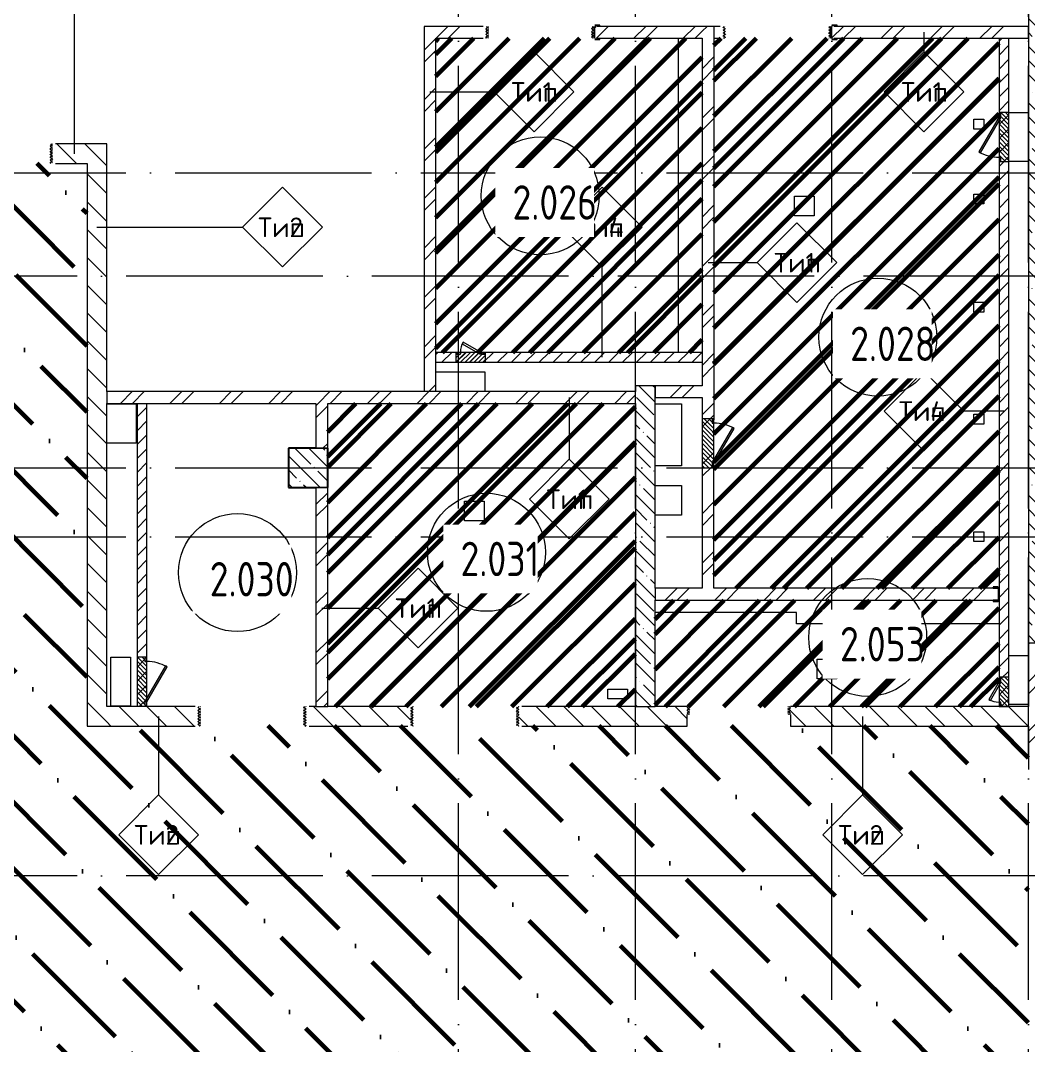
# Model space of a CAD drawing. Header units: millimetres. Extents: x -68946 to 288321, y -402657 to 324925.
# Drawn here: x 154953 to 165209, y -75185 to -64760 of the extents above; entities that cross this region are included whole.
import ezdxf

# ---------------------------------------------------------------- set-up
doc = ezdxf.new("R2010")
doc.units = ezdxf.units.MM
doc.linetypes.add('ADSK_Линия сетки', pattern=[2500, 2000, -250, 0, -250])
for name, color, linetype, lineweight in [('3.4) ПТ-11       4 вып', 150, 'Continuous', 60), ('3.4) ПТ-2.15    4 вып', 200, 'Continuous', 60), ('4.4) Обесп. ЧНП-8 4 вып', 152, 'Continuous', 60), ('A-AREA-____-IDEN', 250, 'Continuous', 9), ('A-DETL-GENF-OTLN', 250, 'Continuous', 5), ('A-DOOR-____-MCUT', 250, 'Continuous', 5), ('A-DOOR-____-OTLN', 250, 'Continuous', 5), ('A-FLOR-____-OTLN', 192, 'Continuous', 9), ('A-WALL-____-IDEN', 250, 'Continuous', 9), ('A-WALL-____-MCUT', 250, 'Continuous', 13), ('A-WALL-____-PATT', 250, 'Continuous', 13), ('S-COLS-____-MCUT', 250, 'Continuous', 25), ('S-COLS-____-OTLN', 250, 'Continuous', 9), ('S-GRID-____-OTLN', 250, 'Continuous', 9)]:
    doc.layers.add(name, color=color, linetype=linetype, lineweight=lineweight)
doc.styles.add('ISOCPEUR', font='isocpeur.ttf', dxfattribs={"width": 0.8, "height": 100})
doc.styles.add('ISOCPEUR_3', font='isocpeur.ttf', dxfattribs={"height": 250})
pattern_1 = [(135, (28708.77, -120984.93), (-141.42136, -141.42136), [])]
pattern_2 = [(45, (28708.77, -120984.93), (-251.4472, 251.4472), []), (45, (28708.77, -120603.93), (-251.4472, 251.4472), [])]
pattern_3 = [(135, (1751.41, 164.685), (-14.14214, -14.14214), []), (225, (1751.41, 164.685), (14.14214, -14.14214), [])]
pattern_4 = [(45, (-371.384, 164.685), (-14.1421, 14.1421), []), (135, (-371.384, 164.685), (-14.1421, -14.1421), [])]
pattern_5 = [(45, (28708.77, -120984.93), (-70.71068, 70.71068), [])]
pattern_6 = [(135, (1751.41, 124.685), (-14.14214, -14.14214), []), (225, (1751.41, 124.685), (14.14214, -14.14214), [])]
pattern_7 = [(45, (-371.384, 124.685), (-14.1421, 14.1421), []), (135, (-371.384, 124.685), (-14.1421, -14.1421), [])]
pattern_8 = [(135, (28708.77, -120984.93), (-142.5612, -142.5612), []), (135, (28851.33, -120984.93), (-142.5612, -142.5612), [252.016, -50.403, 3.353, -47.05])]
pattern_9 = [(45, (125, 0), (-22.6274, 22.6274), [])]

# ---------------------------------------------------------------- blocks, each defined once
blk = doc.blocks.new('Дверь_СКБ_1Ст - Д-19л_1050x2100h_С_У персонала_ ПУИ-42786165-АР1_Кладочный план 2 этажа С2и3')
at = {"layer": 'A-DOOR-____-OTLN'}
h = blk.add_hatch(dxfattribs=at)
h.set_pattern_fill('FP_26', color=256, style=0, pattern_type=2)
h.set_pattern_definition([(45, (-346.384, 164.685), (-14.1421, 14.1421), []), (135, (-346.384, 164.685), (-14.1421, -14.1421), [])])
h.paths.add_polyline_path([(-487.5, 20), (-487.5, 100), (-512.5, 100), (-512.5, 20)])
h = blk.add_hatch(dxfattribs=at)
h.set_pattern_fill('FP_25', color=256, style=0, pattern_type=2)
h.set_pattern_definition([(135, (1776.41, 164.685), (-14.14214, -14.14214), []), (225, (1776.41, 164.685), (14.14214, -14.14214), [])])
h.paths.add_polyline_path([(537.5, 20), (537.5, 100), (512.5, 100), (512.5, 20)])
blk = doc.blocks.new('Дверь_СКБ_1Ст_Внутренняя - Д-11л_1100x2100h_С_У медблока-41893199-АР1_Кладочный план 2 этажа С2и3')
at = {"layer": 'A-DOOR-____-OTLN'}
h = blk.add_hatch(dxfattribs=at)
h.set_pattern_fill('FP_20', color=256, style=0, pattern_type=2)
h.set_pattern_definition(pattern_4)
h.paths.add_polyline_path([(-537.5, -100), (-512.5, -100), (-512.5, 100), (-537.5, 100)])
h = blk.add_hatch(dxfattribs=at)
h.set_pattern_fill('FP_19', color=256, style=0, pattern_type=2)
h.set_pattern_definition(pattern_3)
h.paths.add_polyline_path([(537.5, -100), (562.5, -100), (562.5, 100), (537.5, 100)])
blk = doc.blocks.new('Дверь_СКБ_1Ст_Внутренняя - Д-5п_1100x2100h_С_У МГН-41859650-АР1_Кладочный план 2 этажа С2и3')
at = {"layer": 'A-DOOR-____-OTLN'}
h = blk.add_hatch(dxfattribs=at)
h.set_pattern_fill('FP_20', color=256, style=0, pattern_type=2)
h.set_pattern_definition(pattern_4)
h.paths.add_polyline_path([(-512.5, 100), (-537.5, 100), (-537.5, -100), (-512.5, -100)])
h = blk.add_hatch(dxfattribs=at)
h.set_pattern_fill('FP_19', color=256, style=0, pattern_type=2)
h.set_pattern_definition(pattern_3)
h.paths.add_polyline_path([(562.5, 100), (537.5, 100), (537.5, -100), (562.5, -100)])
blk = doc.blocks.new('Дверь_СКБ_1Ст_Внутренняя - Д-3п_1100x2100h_С_У мужской_ С_У женский-41848194-АР1_Кладочный план 2 этажа С2и3')
at = {"layer": 'A-DOOR-____-OTLN'}
h = blk.add_hatch(dxfattribs=at)
h.set_pattern_fill('FP_20', color=256, style=0, pattern_type=2)
h.set_pattern_definition(pattern_4)
h.paths.add_polyline_path([(-512.5, 100), (-537.5, 100), (-537.5, -100), (-512.5, -100)])
h = blk.add_hatch(dxfattribs=at)
h.set_pattern_fill('FP_19', color=256, style=0, pattern_type=2)
h.set_pattern_definition(pattern_3)
h.paths.add_polyline_path([(562.5, 100), (537.5, 100), (537.5, -100), (562.5, -100)])
blk = doc.blocks.new('Дверь_СКБ_1Ст_Внутренняя - Д-32л_1100x2100h_Душ-V4-АР1_Кладочный план 2 этажа С2и3')
at = {"layer": 'A-DOOR-____-OTLN'}
h = blk.add_hatch(dxfattribs=at)
h.set_pattern_fill('FP_24', color=256, style=0, pattern_type=2)
h.set_pattern_definition(pattern_7)
h.paths.add_polyline_path([(-512.5, -60), (-512.5, 60), (-537.5, 60), (-537.5, -60)])
h = blk.add_hatch(dxfattribs=at)
h.set_pattern_fill('FP_23', color=256, style=0, pattern_type=2)
h.set_pattern_definition(pattern_6)
h.paths.add_polyline_path([(562.5, -60), (562.5, 60), (537.5, 60), (537.5, -60)])
blk = doc.blocks.new('Дверь_СКБ_1Ст_Внутренняя - Д-32л_1100x2100h_Душ-42648193-АР1_Кладочный план 2 этажа С2и3')
at = {"layer": 'A-DOOR-____-OTLN'}
h = blk.add_hatch(dxfattribs=at)
h.set_pattern_fill('FP_24', color=256, style=0, pattern_type=2)
h.set_pattern_definition(pattern_7)
h.paths.add_polyline_path([(-537.5, 60), (-537.5, -60), (-512.5, -60), (-512.5, 60)])
h = blk.add_hatch(dxfattribs=at)
h.set_pattern_fill('FP_23', color=256, style=0, pattern_type=2)
h.set_pattern_definition(pattern_6)
h.paths.add_polyline_path([(562.5, 60), (537.5, 60), (537.5, -60), (562.5, -60)])
blk = doc.blocks.new('ADSK_КолоннаНесущая_Швеллер_Гнутый_ГОСТ 8278-83 - 140х60х5_таб_1-39139442-АР1_Кладочный план 2 этажа С2и3')
at = {"layer": 'S-COLS-____-MCUT'}
for p, q in [((-16.2, 58), (-16.2, -58)), ((-11.2, -58), (-11.2, 58)), ((43.8, 70), (-4.2, 70)), ((-4.2, 65), (43.8, 65)), ((43.8, 65), (43.8, 70)), ((43.8, -65), (-4.2, -65)), ((-4.2, -70), (43.8, -70)), ((43.8, -70), (43.8, -65))]:
    blk.add_line(p, q, dxfattribs=at)
for centre, radius, start, end in [((-4.2, 58), 12, 90, 180), ((-4.2, 58), 7, 90, 180), ((-4.2, -58), 12, 180, 270), ((-4.2, -58), 7, 180, 270)]:
    blk.add_arc(centre, radius, start, end, dxfattribs=at)
blk = doc.blocks.new('ADSK_КолоннаНесущая_Швеллер_Гнутый_ГОСТ 8278-83 - 140х60х5_таб_1-V53-АР1_Кладочный план 2 этажа С2и3')
at = {"layer": 'S-COLS-____-MCUT'}
for p, q in [((-11.2, -58), (-11.2, 58)), ((43.8, 70), (-4.2, 70)), ((13.8, 65), (43.8, 65)), ((43.8, 65), (43.8, 70)), ((-4.2, -70), (43.8, -70)), ((43.8, -65), (13.8, -65)), ((43.8, -70), (43.8, -65))]:
    blk.add_line(p, q, dxfattribs=at)
for centre, radius, start, end in [((-4.2, 58), 12, 169.3934, 180), ((-4.2, 58), 7, 161.81725, 180), ((-4.2, 58), 12, 90, 115.6066), ((-4.2, -58), 12, 180, 190.6066), ((-4.2, -58), 7, 180, 198.18275), ((-4.2, -58), 12, 244.3934, 270)]:
    blk.add_arc(centre, radius, start, end, dxfattribs=at)
blk = doc.blocks.new('АР_Люк - ЛРС_ВК_500х400_наружный_NCS S 1000-N-42736189-АР1_Кладочный план 2 этажа С2и3')
at = {"layer": 'A-DOOR-____-OTLN'}
h = blk.add_hatch(dxfattribs=at)
h.set_pattern_fill('FP_88', color=256, style=0, pattern_type=2)
h.set_pattern_definition(pattern_9)
h.paths.add_polyline_path([(375, 50), (-125, 50), (-125, -50), (375, -50)])
at = {"layer": 'A-DETL-GENF-OTLN'}
for p, q in [((375, 50), (-125, 50)), ((-125, 50), (-125, -50)), ((375, -50), (375, 50)), ((-125, -50), (375, -50))]:
    blk.add_line(p, q, dxfattribs=at)
at = {"layer": 'A-DOOR-____-MCUT'}
for p, q in [((-25, 255), (-35, 238)), ((-35, 238), (320, 33)), ((330, 50), (-25, 255)), ((-80, 50), (-115, 50)), ((-115, 50), (-115, 30)), ((-115, 30), (-80, 30)), ((-80, 30), (-80, 50)), ((320, 33), (330, 50)), ((365, 50), (330, 50)), ((330, 50), (330, 30)), ((330, 30), (365, 30)), ((365, 30), (365, 50))]:
    blk.add_line(p, q, dxfattribs=at)
blk.add_arc((330, 50), 410, 150, 180, dxfattribs=at)
blk = doc.blocks.new('АР_Люк - ЛРС_ВК_500х400_наружный_NCS S 1000-N-42738612-АР1_Кладочный план 2 этажа С2и3')
at = {"layer": 'A-DOOR-____-OTLN'}
h = blk.add_hatch(dxfattribs=at)
h.set_pattern_fill('FP_88', color=256, style=0, pattern_type=2)
h.set_pattern_definition(pattern_9)
h.paths.add_polyline_path([(375, 60), (-125, 60), (-125, -60), (375, -60)])
at = {"layer": 'A-DETL-GENF-OTLN'}
for p, q in [((375, 60), (-125, 60)), ((-125, 60), (-125, -60)), ((375, -60), (375, 60)), ((-125, -60), (375, -60))]:
    blk.add_line(p, q, dxfattribs=at)
at = {"layer": 'A-DOOR-____-MCUT'}
for p, q in [((-25, 265), (-35, 248)), ((-35, 248), (320, 43)), ((330, 60), (-25, 265)), ((-80, 60), (-115, 60)), ((-115, 60), (-115, 40)), ((-115, 40), (-80, 40)), ((-80, 40), (-80, 60)), ((320, 43), (330, 60)), ((365, 60), (330, 60)), ((330, 60), (330, 40)), ((330, 40), (365, 40)), ((365, 40), (365, 60))]:
    blk.add_line(p, q, dxfattribs=at)
blk.add_arc((330, 60), 410, 150, 180, dxfattribs=at)
blk = doc.blocks.new('АР_Люк - ЛРС_ВК_300х400_внутренний_RAL 9003-V63-АР1_Кладочный план 2 этажа С2и3')
at = {"layer": 'A-DOOR-____-OTLN'}
h = blk.add_hatch(dxfattribs=at)
h.set_pattern_fill('FP_88', color=256, style=0, pattern_type=2)
h.set_pattern_definition(pattern_9)
h.paths.add_polyline_path([(275, -50), (275, 50), (-25, 50), (-25, -50)])
at = {"layer": 'A-DETL-GENF-OTLN'}
for p, q in [((275, 50), (-25, 50)), ((-25, 50), (-25, -50)), ((275, -50), (275, 50)), ((-25, -50), (275, -50))]:
    blk.add_line(p, q, dxfattribs=at)
at = {"layer": 'A-DOOR-____-MCUT'}
for p, q in [((48, 155), (38, 138)), ((38, 138), (220, 33)), ((230, 50), (48, 155)), ((20, 50), (-15, 50)), ((-15, 50), (-15, 30)), ((-15, 30), (20, 30)), ((20, 30), (20, 50)), ((220, 33), (230, 50)), ((265, 50), (230, 50)), ((230, 50), (230, 30)), ((230, 30), (265, 30)), ((265, 30), (265, 50))]:
    blk.add_line(p, q, dxfattribs=at)
blk.add_arc((230, 50), 210, 150, 180, dxfattribs=at)
blk = doc.blocks.new('AAR_СКБ_Марка_Помещения_мал - Номер-28977439-АР1_Кладочный план 2 этажа С2и3')
at = {"layer": 'A-AREA-____-IDEN'}
blk.add_circle((-0.028, 0), 3, dxfattribs=at)
blk = doc.blocks.new('ADSK_Марка_Стена - Типоразмер_ADSK_Марка-30564887-АР1_Кладочный план 2 этажа С2и3')
at = {"layer": 'A-WALL-____-IDEN'}
for p, q in [((-0.16, 4.37), (-4.21, 0.31)), ((3.9, 0.31), (-0.16, 4.37)), ((-4.21, 0.31), (-0.16, -3.74)), ((-0.16, -3.74), (3.9, 0.31))]:
    blk.add_line(p, q, dxfattribs=at)

msp = doc.modelspace()

# ---------------------------------------------------------------- hatches: boundary and pattern name
at = {"layer": '3.4) ПТ-11       4 вып'}
h = msp.add_hatch(dxfattribs=at)
h.set_pattern_fill('ANSI31', color=256, scale=222)
h.paths.add_polyline_path([(159178.7515, -64939.933), (161888.7722, -64939.933), (161888.7722, -68134.9347), (159178.7515, -68134.9347)])
h = msp.add_hatch(dxfattribs=at)
h.set_pattern_fill('ANSI31', color=256, scale=222)
h.paths.add_polyline_path([(162008.7722, -70534.9336), (164908.7722, -70534.9336), (164908.7722, -64939.933), (162008.7722, -64939.933)])
h = msp.add_hatch(dxfattribs=at)
h.set_pattern_fill('ANSI31', color=256, scale=222)
h.paths.add_polyline_path([(158078.7515, -68654.9347), (161208.7503, -68654.9347), (161208.7503, -71737.4347), (158078.7515, -71737.4347)])
h = msp.add_hatch(dxfattribs=at)
h.set_pattern_fill('ANSI31', color=256, scale=222)
h.paths.add_polyline_path([(164908.7722, -71737.4347), (161408.7503, -71737.4347), (161408.7503, -70654.9336), (164908.7722, -70654.9336)])
at = {"layer": '3.4) ПТ-2.15    4 вып'}
h = msp.add_hatch(dxfattribs=at)
h.set_pattern_fill('ANSI36', color=256, scale=150, angle=90)
h.paths.add_polyline_path([(147408.7722, -75659.9342), (165208.7722, -75659.9342), (165208.7722, -71934.9336), (147408.7722, -71934.9336), (137808.8181, -71934.9336), (137808.8181, -85209.9342), (147408.7722, -85209.9342)])
h.paths.add_polyline_path([(142108.7722, -81209.9347), (142108.7722, -80809.9347), (142958.7722, -80809.9347), (142958.7722, -81209.9347)], flags=16)
h.paths.add_polyline_path([(142108.7722, -75659.9347), (142108.7722, -75259.9342), (142958.7722, -75259.9342), (142958.7722, -75659.9347)], flags=16)
h.paths.add_polyline_path([(152858.7718, -71934.9336), (155629.7509, -71934.9336), (155629.7509, -66214.9336), (152858.7718, -66214.9336)])
at = {"layer": '4.4) Обесп. ЧНП-8 4 вып'}
h = msp.add_hatch(dxfattribs=at)
h.set_pattern_fill('ANSI31', color=256, scale=80)
h.paths.add_polyline_path([(159178.7515, -64939.933), (161888.7722, -64939.933), (161888.7722, -68134.9347), (159178.7515, -68134.9347)])
h = msp.add_hatch(dxfattribs=at)
h.set_pattern_fill('ANSI31', color=256, scale=80)
h.paths.add_polyline_path([(162008.7722, -70534.9336), (164908.7722, -70534.9336), (164908.7722, -64939.933), (162008.7722, -64939.933)])
h = msp.add_hatch(dxfattribs=at)
h.set_pattern_fill('ANSI31', color=256, scale=80)
h.paths.add_polyline_path([(158078.7515, -68654.9347), (161208.7503, -68654.9347), (161208.7503, -71737.4347), (158078.7515, -71737.4347)])
h = msp.add_hatch(dxfattribs=at)
h.set_pattern_fill('ANSI31', color=256, scale=80)
h.paths.add_polyline_path([(164908.7722, -71737.4347), (161408.7503, -71737.4347), (161408.7503, -70654.9336), (164908.7722, -70654.9336)])
at = {"layer": 'A-WALL-____-PATT', "lineweight": 15}
h = msp.add_hatch(dxfattribs=at)
h.set_pattern_fill('FP_40', color=256, style=0, pattern_type=2)
h.set_pattern_definition(pattern_8)
h.paths.add_polyline_path([(165407.2722, -70889.9336), (165407.2722, -62209.9342), (165207.2722, -62209.9342), (165207.2722, -70889.9336)])
h = msp.add_hatch(dxfattribs=at)
h.set_pattern_fill('FP_12', color=256, style=0, pattern_type=2)
h.set_pattern_definition(pattern_2)
h.paths.add_polyline_path([(159058.7515, -68534.9347), (159178.7515, -68534.9347), (159178.7515, -64819.933), (159058.7515, -64819.933), (159058.7515, -68074.9441)])
h = msp.add_hatch(dxfattribs=at)
h.set_pattern_fill('FP_12', color=256, style=0, pattern_type=2)
h.set_pattern_definition(pattern_2)
h.paths.add_polyline_path([(160818.7722, -64939.933), (161888.7722, -64939.933), (161888.7722, -64819.933), (160788.7722, -64819.933), (160788.7722, -64939.933)])
h.paths.add_polyline_path([(159178.7515, -64939.933), (159688.7722, -64939.933), (159688.7722, -64819.933), (159178.7515, -64819.933)])
h = msp.add_hatch(dxfattribs=at)
h.set_pattern_fill('FP_12', color=256, style=0, pattern_type=2)
h.set_pattern_definition(pattern_2)
h.paths.add_polyline_path([(162008.7722, -70534.9336), (162008.7722, -69299.9347), (161988.7722, -69299.9347), (161988.7722, -69264.9347), (162008.7722, -69264.9347), (161991.4517, -69254.9347), (162008.7722, -69224.9347), (162008.7722, -68854.9347), (161988.7722, -68854.9347), (161988.7722, -68819.9347), (162008.7722, -68819.9347), (162008.7722, -64819.933), (161888.7722, -64819.933), (161888.7722, -70534.9336)])
h = msp.add_hatch(dxfattribs=at)
h.set_pattern_fill('FP_12', color=256, style=0, pattern_type=2)
h.set_pattern_definition(pattern_2)
h.paths.add_polyline_path([(164955.3124, -64939.933), (165208.7503, -64939.933), (165208.7503, -64819.933), (163200.7722, -64819.933), (163200.7722, -64939.933), (163530.8395, -64939.933)])
h.paths.add_polyline_path([(162070.7722, -64939.933), (162100.7722, -64939.933), (162100.7722, -64819.933), (162008.7722, -64819.933), (162008.7722, -64939.933)])
h = msp.add_hatch(dxfattribs=at)
h.set_pattern_fill('FP_16', color=94, style=0, pattern_type=2)
h.set_pattern_definition(pattern_5)
h.paths.add_polyline_path([(164908.7722, -71737.4347), (165008.7722, -71737.4347), (165008.7722, -64939.933), (164908.7722, -64939.933), (164908.7722, -65704.9342), (164928.7722, -65704.9342), (164928.7722, -65739.9342), (164908.7722, -65739.9342), (164926.0928, -65749.9342), (164908.7722, -65779.9342), (164908.7722, -66149.9342), (164928.7722, -66149.9342), (164928.7722, -66184.9342), (164908.7722, -66184.9342), (164908.7722, -71447.4347), (164928.7722, -71447.4347), (164928.7722, -71482.4347), (164908.7722, -71482.4347), (164926.0928, -71492.4347), (164908.7722, -71522.4347), (164908.7722, -71692.4347), (164928.7722, -71692.4347), (164928.7722, -71727.4347), (164908.7722, -71727.4347)])
h = msp.add_hatch(dxfattribs=at)
h.set_pattern_fill('FP_1', color=256, style=0, pattern_type=2)
h.set_pattern_definition(pattern_1)
h.paths.add_polyline_path([(152858.7718, -66214.9336), (154179.5173, -66214.9336), (154179.5173, -66014.9336), (152858.7718, -66014.9336)])
h.paths.add_polyline_path([(155829.7509, -66214.9336), (155829.7509, -66014.9336), (155279.5173, -66014.9336), (155279.5173, -66214.9336), (155629.7509, -66214.9336)])
h = msp.add_hatch(dxfattribs=at)
h.set_pattern_fill('FP_1', color=256, style=0, pattern_type=2)
h.set_pattern_definition(pattern_1)
h.paths.add_polyline_path([(155629.7509, -71937.4347), (155829.7509, -71937.4347), (155829.7509, -66214.9336), (155629.7509, -66214.9336), (155629.7509, -68074.9441)])
h = msp.add_hatch(dxfattribs=at)
h.set_pattern_fill('FP_16', color=94, style=0, pattern_type=2)
h.set_pattern_definition(pattern_5)
h.paths.add_polyline_path([(161888.7722, -68234.9347), (161888.7722, -68134.9347), (159673.7515, -68134.9347), (159673.7515, -68154.9347), (159638.7515, -68154.9347), (159638.7515, -68134.9347), (159628.7515, -68152.2553), (159598.7515, -68134.9347), (159428.7515, -68134.9347), (159428.7515, -68154.9347), (159393.7515, -68154.9347), (159393.7515, -68134.9347), (159178.7515, -68134.9347), (159178.7515, -68234.9347), (160681.8938, -68234.9347)])
h = msp.add_hatch(dxfattribs=at)
h.set_pattern_fill('FP_40', color=256, style=0, pattern_type=2)
h.set_pattern_definition(pattern_8)
h.paths.add_polyline_path([(161208.7503, -71737.4347), (161408.7503, -71737.4347), (161408.7503, -68474.9316), (161208.7503, -68474.9316), (161208.7503, -70090.9251)])
h = msp.add_hatch(dxfattribs=at)
h.set_pattern_fill('FP_12', color=256, style=0, pattern_type=2)
h.set_pattern_definition(pattern_2)
h.paths.add_polyline_path([(161888.7722, -68594.9347), (161888.7722, -68474.9347), (161409.2787, -68474.9347), (161409.2787, -68594.9347)])
h = msp.add_hatch(dxfattribs=at)
h.set_pattern_fill('FP_12', color=256, style=0, pattern_type=2)
h.set_pattern_definition(pattern_2)
h.paths.add_polyline_path([(161208.7503, -68654.9347), (161208.7503, -68534.9347), (155829.7509, -68534.9347), (155829.7509, -68654.9347), (160681.8938, -68654.9347)])
h = msp.add_hatch(dxfattribs=at)
h.set_pattern_fill('FP_16', color=94, style=0, pattern_type=2)
h.set_pattern_definition(pattern_5)
h.paths.add_polyline_path([(156221.4517, -71734.9336), (156238.7722, -71734.9336), (156238.7722, -71724.9336), (156218.7722, -71724.9336), (156218.7722, -71689.9336), (156238.7722, -71689.9336), (156221.4517, -71679.9336), (156238.7722, -71649.9336), (156238.7722, -71279.9336), (156218.7722, -71279.9336), (156218.7722, -71244.9336), (156238.7722, -71244.9336), (156238.7722, -68654.9347), (156138.7722, -68654.9347), (156138.7722, -71734.9336), (156218.7722, -71734.9336)])
h = msp.add_hatch(dxfattribs=at)
h.set_pattern_fill('FP_12', color=256, style=0, pattern_type=2)
h.set_pattern_definition(pattern_2)
h.paths.add_polyline_path([(158078.7515, -71737.4347), (158078.7515, -69509.9347), (157958.7515, -69509.9347), (157958.7515, -71737.4347)])
h.paths.add_polyline_path([(158078.7515, -69109.9342), (158078.7515, -68654.9347), (157958.7515, -68654.9347), (157958.7515, -69109.9342)])
h = msp.add_hatch(dxfattribs=at)
h.set_pattern_fill('FP_12', color=256, style=0, pattern_type=2)
h.set_pattern_definition(pattern_2)
h.paths.add_polyline_path([(164908.7722, -70654.9336), (164908.7722, -70534.9336), (161408.7503, -70534.9336), (161408.7503, -70654.9336), (163530.8395, -70654.9336)])
h = msp.add_hatch(dxfattribs=at)
h.set_pattern_fill('FP_40', color=256, style=0, pattern_type=2)
h.set_pattern_definition(pattern_8)
h.paths.add_polyline_path([(166379.7852, -71089.9336), (168958.2503, -71089.9336), (168958.2503, -70889.9336), (165207.2722, -70889.9336), (165207.2722, -71089.9336)])
h = msp.add_hatch(dxfattribs=at)
h.set_pattern_fill('FP_12', color=256, style=0, pattern_type=2)
h.set_pattern_definition(pattern_2)
h.paths.add_polyline_path([(165328.7503, -72379.4336), (165328.7503, -71089.9336), (165208.7503, -71089.9336), (165208.7503, -72379.4336)])
h = msp.add_hatch(dxfattribs=at)
h.set_pattern_fill('FP_1', color=256, style=0, pattern_type=2)
h.set_pattern_definition(pattern_1)
h.paths.add_polyline_path([(160052.8969, -71937.4347), (161736.1541, -71937.4347), (161736.1541, -71737.4347), (160022.8969, -71737.4347), (160022.8969, -71937.4347)])
h.paths.add_polyline_path([(158892.8969, -71937.4347), (158922.8969, -71937.4347), (158922.8969, -71737.4347), (157858.7515, -71737.4347), (157858.7515, -71937.4347), (157888.7515, -71937.4347)])
h.paths.add_polyline_path([(165208.7503, -71937.4347), (165208.7503, -71737.4347), (162786.1541, -71737.4347), (162786.1541, -71937.4347), (164955.3124, -71937.4347)])
h.paths.add_polyline_path([(155829.7509, -71937.4347), (156758.7515, -71937.4347), (156758.7515, -71737.4347), (155829.7509, -71737.4347)])
at = {"layer": 'S-COLS-____-OTLN', "lineweight": 5}
h = msp.add_hatch(dxfattribs=at)
h.set_pattern_fill('FP_40', color=256, style=0, pattern_type=2)
h.set_pattern_definition(pattern_8)
h.paths.add_polyline_path([(157678.7503, -69509.9342), (158078.7503, -69509.9342), (158078.7503, -69109.9342), (157678.7503, -69109.9342)])

# ---------------------------------------------------------------- linework, layer by layer
at = {"layer": 'A-FLOR-____-OTLN'}
for p, q in [((161648.7722, -68134.9347), (161648.7722, -64939.933)), ((164653.7503, -65864.9342), (164653.7503, -65764.9342)), ((164653.7503, -65764.9342), (164753.7503, -65764.9342)), ((164753.7503, -65764.9342), (164753.7503, -65864.9342)), ((165008.7722, -65694.9342), (165207.2722, -65694.9342)), ((164753.7503, -65864.9342), (164653.7503, -65864.9342)), ((165207.2722, -66194.9342), (165008.7722, -66194.9342)), ((160258.7732, -66509.9342), (160258.7732, -66309.9342)), ((160258.7732, -66309.9342), (160458.7732, -66309.9342)), ((160458.7732, -66309.9342), (160458.7732, -66509.9342)), ((160458.7732, -66509.9342), (160258.7732, -66509.9342)), ((162827.7734, -66746.9342), (162827.7734, -66546.9342)), ((162827.7734, -66546.9342), (163027.7734, -66546.9342)), ((163027.7734, -66546.9342), (163027.7734, -66746.9342)), ((164653.7503, -66624.9342), (164653.7503, -66524.9342)), ((164653.7503, -66524.9342), (164753.7503, -66524.9342)), ((164753.7503, -66524.9342), (164753.7503, -66624.9342)), ((164753.7503, -66624.9342), (164653.7503, -66624.9342)), ((163027.7734, -66746.9342), (162827.7734, -66746.9342)), ((164653.7503, -67724.9342), (164653.7503, -67624.9342)), ((164653.7503, -67624.9342), (164753.7503, -67624.9342)), ((164753.7503, -67624.9342), (164753.7503, -67724.9342)), ((164753.7503, -67724.9342), (164653.7503, -67724.9342)), ((159178.7515, -68334.9347), (159678.6912, -68334.9347)), ((159678.6912, -68334.9347), (159678.6912, -68534.9347)), ((155829.7509, -68659.9347), (156129.7509, -68659.9347)), ((156129.7509, -68659.9347), (156129.7509, -69059.9347)), ((161408.7503, -68659.9342), (161678.7503, -68659.9342)), ((161678.7503, -68659.9342), (161678.7503, -69289.9342)), ((164653.7503, -68864.9342), (164653.7503, -68764.9342)), ((164653.7503, -68764.9342), (164753.7503, -68764.9342)), ((164753.7503, -68764.9342), (164753.7503, -68864.9342)), ((164753.7503, -68864.9342), (164653.7503, -68864.9342)), ((156129.7509, -69059.9347), (155829.7509, -69059.9347)), ((161678.7503, -69289.9342), (161408.7503, -69289.9342)), ((161408.7503, -69489.9342), (161678.7503, -69489.9342)), ((161678.7503, -69489.9342), (161678.7503, -69789.9342)), ((159468.9052, -69849.531), (159468.9052, -69649.531)), ((159468.9052, -69649.531), (159668.9052, -69649.531)), ((159668.9052, -69649.531), (159668.9052, -69849.531)), ((161678.7503, -69789.9342), (161408.7503, -69789.9342)), ((159668.9052, -69849.531), (159468.9052, -69849.531)), ((164653.7503, -70059.9342), (164653.7503, -69959.9342)), ((164653.7503, -69959.9342), (164753.7503, -69959.9342)), ((164753.7503, -69959.9342), (164753.7503, -70059.9342)), ((164753.7503, -70059.9342), (164653.7503, -70059.9342)), ((162848.7604, -70779.9336), (161408.7503, -70779.9336)), ((162848.7604, -70894.9336), (162848.7604, -70779.9336)), ((164908.7722, -70894.9336), (162848.7604, -70894.9336)), ((155873.1839, -71734.9336), (155873.1839, -71234.9336)), ((155873.1839, -71234.9336), (156073.1839, -71234.9336)), ((156073.1839, -71234.9336), (156073.1839, -71734.9336)), ((163058.7734, -71454.9336), (163058.7734, -71254.9336)), ((163058.7734, -71254.9336), (163258.7734, -71254.9336)), ((163258.7734, -71254.9336), (163258.7734, -71454.9336)), ((165008.7722, -71216.9336), (165208.7503, -71216.9336)), ((163258.7734, -71454.9336), (163058.7734, -71454.9336)), ((160928.7732, -71660.0722), (160928.7732, -71560.0722)), ((160928.7732, -71560.0722), (161128.7732, -71560.0722)), ((161128.7732, -71560.0722), (161128.7732, -71660.0722)), ((161128.7732, -71660.0722), (160928.7732, -71660.0722)), ((165208.7503, -71716.9336), (165008.7722, -71716.9336)), ((156073.1839, -71734.9336), (155873.1839, -71734.9336))]:
    msp.add_line(p, q, dxfattribs=at)
at = {"layer": 'A-WALL-____-IDEN'}
for p, q in [((155502.3629, -66114.9336), (155502.3629, -64261.5498)), ((164145.4008, -64879.933), (164145.4008, -65079.8697)), ((159118.7515, -65485.5866), (159772.1688, -65485.5866)), ((155729.7509, -66861.5262), (157212.8067, -66861.5262)), ((161948.7722, -67222.2093), (162446.732, -67222.2093)), ((160872.5348, -68184.9347), (160872.5348, -67267.2431)), ((160536.4189, -68594.9347), (160536.4189, -69222.1176)), ((164958.7722, -68731.7353), (164551.1177, -68731.7353)), ((158018.7515, -70735.5308), (158591.836, -70735.5308)), ((156357.3156, -71837.4347), (156357.3156, -72635.3497)), ((163520.7844, -71837.4347), (163520.7844, -72635.3497))]:
    msp.add_line(p, q, dxfattribs=at)
at = {"layer": 'A-WALL-____-MCUT', "color": 7, "lineweight": 15}
for p, q in [((165207.2722, -62209.9342), (165207.2722, -71089.9336)), ((159658.7722, -64819.933), (159058.7515, -64819.933)), ((159058.7515, -64819.933), (159058.7515, -68534.9347)), ((162070.7722, -64819.933), (160818.7722, -64819.933)), ((162008.7722, -64819.933), (162008.7722, -68819.9347)), ((165208.7503, -64819.933), (163230.7722, -64819.933)), ((165208.7503, -64939.933), (165208.7503, -64819.933)), ((159178.7515, -64939.933), (159658.7722, -64939.933)), ((159178.7515, -68534.9347), (159178.7515, -64939.933)), ((160818.7722, -64939.933), (161888.7722, -64939.933)), ((161888.7722, -64939.933), (161888.7722, -68474.9347)), ((162008.7722, -64939.933), (162070.7722, -64939.933)), ((163230.7722, -64939.933), (165208.7503, -64939.933)), ((155829.7509, -66014.9336), (155309.5173, -66014.9336)), ((155829.7509, -68534.9347), (155829.7509, -66014.9336)), ((155309.5173, -66214.9336), (155629.7509, -66214.9336)), ((155629.7509, -66214.9336), (155629.7509, -71937.4347)), ((161208.7503, -68474.9316), (161208.7503, -68534.9347)), ((161408.7503, -68474.9316), (161208.7503, -68474.9316)), ((161408.7503, -70534.9336), (161408.7503, -68474.9316)), ((161888.7722, -68474.9347), (161409.2787, -68474.9347)), ((161409.2787, -68474.9347), (161409.2787, -68594.9347)), ((161208.7503, -68534.9347), (155829.7509, -68534.9347)), ((161409.2787, -68594.9347), (161888.7722, -68594.9347)), ((161888.7722, -68594.9347), (161888.7722, -70534.9336)), ((155829.7509, -71737.4347), (155829.7509, -68654.9347)), ((155829.7509, -68654.9347), (157958.7515, -68654.9347)), ((157958.7515, -68654.9347), (157958.7515, -69109.9342)), ((158078.7515, -69109.9342), (158078.7515, -68654.9347)), ((158078.7515, -68654.9347), (161208.7503, -68654.9347)), ((161208.7503, -68654.9347), (161208.7503, -71737.4347)), ((162008.7722, -69224.9347), (162008.7722, -68854.9347)), ((162008.7722, -70534.9336), (162008.7722, -69299.9347)), ((157958.7515, -69509.9347), (157958.7515, -71737.4347)), ((158078.7515, -71737.4347), (158078.7515, -69509.9347)), ((161888.7722, -70534.9336), (161408.7503, -70534.9336)), ((164908.7722, -70534.9336), (162008.7722, -70534.9336)), ((161408.7503, -70654.9336), (164908.7722, -70654.9336)), ((161408.7503, -71737.4347), (161408.7503, -70654.9336)), ((165207.2722, -71089.9336), (169158.2503, -71089.9336)), ((165208.7503, -71089.9336), (165208.7503, -71737.4347)), ((156728.7515, -71737.4347), (155829.7509, -71737.4347)), ((157958.7515, -71737.4347), (157888.7515, -71737.4347)), ((158892.8969, -71737.4347), (158078.7515, -71737.4347)), ((161208.7503, -71737.4347), (160052.8969, -71737.4347)), ((161736.1541, -71737.4347), (161408.7503, -71737.4347)), ((161736.1541, -71937.4347), (161736.1541, -71817.4347)), ((165208.7503, -71737.4347), (162786.1541, -71737.4347)), ((162786.1541, -71817.4347), (162786.1541, -71937.4347)), ((155629.7509, -71937.4347), (156728.7515, -71937.4347)), ((157888.7515, -71937.4347), (158892.8969, -71937.4347)), ((160052.8969, -71937.4347), (161736.1541, -71937.4347)), ((162786.1541, -71937.4347), (165208.7503, -71937.4347)), ((165208.7503, -71937.4347), (165208.7503, -72379.4336))]:
    msp.add_line(p, q, dxfattribs=at)
at = {"layer": 'A-WALL-____-MCUT', "color": 84, "lineweight": 15}
for p, q in [((164908.7722, -64939.933), (164908.7722, -65704.9342)), ((165008.7722, -71737.4347), (165008.7722, -64939.933)), ((164908.7722, -65779.9342), (164908.7722, -66149.9342)), ((164908.7722, -66184.9342), (164908.7722, -70534.9336)), ((159393.7515, -68134.9347), (159178.7515, -68134.9347)), ((159598.7515, -68134.9347), (159428.7515, -68134.9347)), ((161888.7722, -68134.9347), (159673.7515, -68134.9347)), ((159178.7515, -68234.9347), (161888.7722, -68234.9347)), ((156138.7722, -68654.9347), (156138.7722, -71734.9336)), ((156238.7722, -71244.9336), (156238.7722, -68654.9347)), ((164908.7722, -70654.9336), (164908.7722, -71447.4347)), ((156238.7722, -71649.9336), (156238.7722, -71279.9336)), ((164908.7722, -71522.4347), (164908.7722, -71692.4347)), ((156138.7722, -71734.9336), (156238.7722, -71734.9336)), ((156238.7722, -71734.9336), (156238.7722, -71724.9336)), ((164908.7722, -71727.4347), (164908.7722, -71737.4347))]:
    msp.add_line(p, q, dxfattribs=at)
at = {"layer": 'A-WALL-____-MCUT', "lineweight": 15}
for p, q in [((155829.7509, -68534.9347), (155829.7509, -68654.9347)), ((161208.7503, -68654.9347), (161208.7503, -68534.9347)), ((157958.7515, -69109.9342), (158078.7515, -69109.9342)), ((158078.7515, -69509.9347), (157958.7515, -69509.9347)), ((161408.7503, -70534.9336), (161408.7503, -70654.9336)), ((164908.7722, -70654.9336), (164908.7722, -70534.9336)), ((157958.7515, -71737.4347), (158078.7515, -71737.4347)), ((161208.7503, -71737.4347), (161408.7503, -71737.4347)), ((165208.7503, -71937.4347), (165208.7503, -71737.4347))]:
    msp.add_line(p, q, dxfattribs=at)
at = {"layer": 'S-COLS-____-MCUT'}
for p, q in [((157958.7515, -69109.9342), (157678.7503, -69109.9342)), ((157678.7503, -69109.9342), (157678.7503, -69509.9342)), ((158078.7503, -69509.9342), (158078.7503, -69109.9342)), ((157678.7503, -69509.9342), (157958.7515, -69509.9342))]:
    msp.add_line(p, q, dxfattribs=at)
at = {"layer": 'S-COLS-____-OTLN'}
for p, q in [((158078.7503, -69109.9342), (157958.7515, -69109.9342)), ((157958.7515, -69509.9342), (158078.7503, -69509.9342))]:
    msp.add_line(p, q, dxfattribs=at)
at = {"layer": 'S-GRID-____-OTLN', "linetype": 'ADSK_Линия сетки'}
for p, q in [((159408.7722, -124723.7741), (159408.7722, -59782.9296)), ((161208.7722, -124723.7741), (161208.7722, -59782.9296)), ((163208.7722, -124723.7747), (163208.7722, -59782.9296)), ((165208.7722, -124723.7741), (165208.7722, -59782.9296)), ((94022.7944, -66309.9342), (185529.6518, -66309.9342)), ((185529.6518, -67359.9342), (128028.7722, -67359.9342)), ((94022.7944, -69309.9342), (185529.6518, -69309.9342)), ((94022.7944, -70009.9342), (185529.6518, -70009.9342)), ((185529.6518, -73459.9342), (128028.7722, -73459.9342))]:
    msp.add_line(p, q, dxfattribs=at)

# ---------------------------------------------------------------- block references
at = {"layer": 'A-AREA-____-IDEN', "xscale": 200, "yscale": 200, "zscale": 99.99999999999993}
for p in [(160246.1836, -66542.8497), (163681.5481, -67980.6953), (159698.7816, -70168.8546), (157165.845, -70374.6872), (163577.931, -71035.3945)]:
    msp.add_blockref('AAR_СКБ_Марка_Помещения_мал - Номер-28977439-АР1_Кладочный план 2 этажа С2и3', p, dxfattribs=at)
at = {"layer": 'A-DOOR-____-OTLN', "color": 255}
for name, p in [('Дверь_СКБ_1Ст_Внутренняя - Д-32л_1100x2100h_Душ-V4-АР1_Кладочный план 2 этажа С2и3', (160226.2722, -64879.933)), ('Дверь_СКБ_1Ст_Внутренняя - Д-32л_1100x2100h_Душ-42648193-АР1_Кладочный план 2 этажа С2и3', (162638.2722, -64879.933)), ('Дверь_СКБ_1Ст_Внутренняя - Д-11л_1100x2100h_С_У медблока-41893199-АР1_Кладочный план 2 этажа С2и3', (157296.2515, -71837.4347))]:
    msp.add_blockref(name, p, dxfattribs=at)
at = {"layer": 'A-DOOR-____-OTLN', "color": 250}
for name, p, rotation in [('АР_Люк - ЛРС_ВК_500х400_наружный_NCS S 1000-N-42736189-АР1_Кладочный план 2 этажа С2и3', (164958.7722, -66069.9342), 89.99999999999982), ('АР_Люк - ЛРС_ВК_500х400_наружный_NCS S 1000-N-42738612-АР1_Кладочный план 2 этажа С2и3', (161948.7722, -68934.9347), 269.9999999999998), ('АР_Люк - ЛРС_ВК_500х400_наружный_NCS S 1000-N-42736189-АР1_Кладочный план 2 этажа С2и3', (156188.7722, -71359.9336), 270), ('АР_Люк - ЛРС_ВК_300х400_внутренний_RAL 9003-V63-АР1_Кладочный план 2 этажа С2и3', (164958.7722, -71712.4347), 89.99999999999982)]:
    msp.add_blockref(name, p, dxfattribs=dict(at, rotation=rotation))
at = {"layer": 'A-DOOR-____-OTLN', "color": 255, "rotation": 180}
for name, p in [('Дверь_СКБ_1Ст_Внутренняя - Д-3п_1100x2100h_С_У мужской_ С_У женский-41848194-АР1_Кладочный план 2 этажа С2и3', (154742.0173, -66114.9336)), ('Дверь_СКБ_1Ст_Внутренняя - Д-5п_1100x2100h_С_У МГН-41859650-АР1_Кладочный план 2 этажа С2и3', (159485.3969, -71837.4347))]:
    msp.add_blockref(name, p, dxfattribs=at)
at = {"layer": 'A-DOOR-____-OTLN', "color": 250}
for name, p in [('АР_Люк - ЛРС_ВК_300х400_внутренний_RAL 9003-V63-АР1_Кладочный план 2 этажа С2и3', (159408.7515, -68184.9347)), ('Дверь_СКБ_1Ст - Д-19л_1050x2100h_С_У персонала_ ПУИ-42786165-АР1_Кладочный план 2 этажа С2и3', (162248.6541, -71837.4347))]:
    msp.add_blockref(name, p, dxfattribs=at)
at = {"layer": 'A-WALL-____-IDEN', "xscale": 99.99999999999993, "yscale": 99.99999999999993, "zscale": 99.99999999999993}
for p in [(160193.5107, -65516.8366), (164161.0258, -65516.8366), (157634.1486, -66892.7762), (160888.1598, -66892.7762), (162868.0739, -67253.4593), (164161.0258, -68762.9853), (160552.0439, -69659.0845), (159013.1779, -70766.7808), (156372.9406, -73072.3166), (163536.4094, -73072.3166)]:
    msp.add_blockref('ADSK_Марка_Стена - Типоразмер_ADSK_Марка-30564887-АР1_Кладочный план 2 этажа С2и3', p, dxfattribs=at)
at = {"layer": 'S-COLS-____-OTLN'}
for p in [(160804.9722, -64879.933), (163216.9722, -64879.933)]:
    msp.add_blockref('ADSK_КолоннаНесущая_Швеллер_Гнутый_ГОСТ 8278-83 - 140х60х5_таб_1-V53-АР1_Кладочный план 2 этажа С2и3', p, dxfattribs=at)
at = {"layer": 'S-COLS-____-OTLN', "rotation": 180}
msp.add_blockref('ADSK_КолоннаНесущая_Швеллер_Гнутый_ГОСТ 8278-83 - 140х60х5_таб_1-39139442-АР1_Кладочный план 2 этажа С2и3', (164892.5722, -70594.9336), dxfattribs=at)

# ---------------------------------------------------------------- texts
at = {"layer": 'A-WALL-____-IDEN', "char_height": 200, "attachment_point": 1, "style": 'ISOCPEUR_3'}
for s, insert, width in [('Тип', (159945.2299, -65387.1679), 387.215062), (' 1', (160264.7143, -65387.1679), 190.801625), ('Тип', (163912.745, -65387.1679), 387.215062), (' 1', (164232.2293, -65387.1679), 190.801625), ('Тип', (157369.7678, -66763.1075), 387.215062), (' 2', (157689.2522, -66763.1075), 230.084312), ('Тип', (160616.779, -66763.1075), 387.215062), (' 4', (160936.2634, -66763.1075), 246.91975), ('Тип', (162619.7931, -67123.7907), 387.215062), (' 1', (162939.2774, -67123.7907), 190.801625), ('Тип', (163889.645, -68633.3166), 387.215062), (' 4', (164209.1293, -68633.3166), 246.91975), ('Тип', (160303.763, -69529.4159), 387.215062), (' 1', (160623.2474, -69529.4159), 190.801625), ('Тип', (158764.8971, -70637.1122), 387.215062), (' 1', (159084.3815, -70637.1122), 190.801625), ('Тип', (156108.5598, -72942.648), 387.215062), (' 2', (156428.0442, -72942.648), 230.084312), ('Тип', (163272.0285, -72942.648), 387.215062), (' 2', (163591.5129, -72942.648), 230.084312)]:
    msp.add_mtext(s, dxfattribs=dict(at, insert=insert, width=width))

# ---------------------------------------------------------------- next in the draw order: texts
at = {"layer": 'A-AREA-____-IDEN', "char_height": 350, "attachment_point": 1, "style": 'ISOCPEUR', "bg_fill": 3, "box_fill_scale": 1.5, "bg_fill_color": 256, "bg_fill_transparency": 0}
for s, insert, width in [('2.026', (159958.2833, -66435.3642), 654.177), ('2.028', (163393.6477, -67873.2097), 654.177), ('2.031', (159429.2812, -70061.3691), 609.2825), ('2.030', (156877.9446, -70267.2017), 654.177), ('2.053', (163290.0306, -70927.909), 654.177)]:
    msp.add_mtext(s, dxfattribs=dict(at, insert=insert, width=width))

doc.saveas('drawing.dxf')
